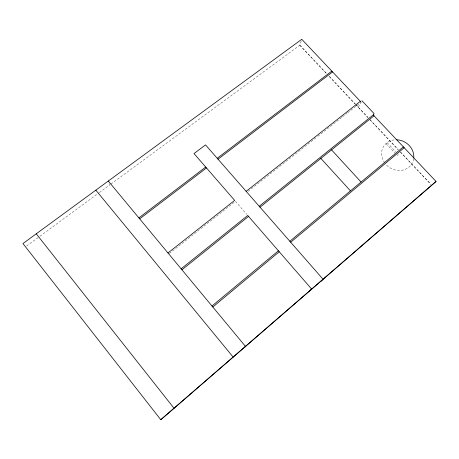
<?xml version="1.0" encoding="UTF-8"?>
<svg xmlns="http://www.w3.org/2000/svg" width="459" height="459" viewBox="0 0 459 459"><rect width="100%" height="100%" fill="white"/><g stroke="black" fill="none" stroke-linecap="round" stroke-linejoin="round"><path stroke-width="0.34" stroke-dasharray="2.29 1.72" d="M110.917 184.059L299.893 45.166L301.345 40.593M358.261 107.142L360.82 102.707M397.155 155.492L398.309 154.534M169.342 253.494L235.461 201.323L246.822 214.41M248.078 191.369L317.267 136.771M317.829 136.329L342.018 117.246M342.58 116.798L347.079 113.247M347.641 112.805L360.579 102.598M26.605 246.024L39.308 236.689M39.887 236.265L98.788 192.975M99.368 192.55L109.758 184.908L109.271 183.617M299.893 45.166L326.418 73.331M329.367 76.458L355.323 104.021M355.811 104.543L368.084 117.567M370.046 119.656L398.028 149.37M400.483 151.975L430.858 184.225M299.773 45.252L326.263 73.383M329.206 76.504L355.203 104.113M355.691 104.635L367.952 117.653M369.914 119.736L398.366 149.95M400.328 152.032L430.737 184.323M387.121 142.629L395.876 151.946M385.962 143.575L394.723 152.904M413.685 158.688A16.599 14.854 32.2 0 1 402.755 170.128A16.599 14.854 32.2 0 1 386.139 164.672M384.768 163.008A16.599 14.854 32.2 0 1 385.095 144.407L388.107 141.929A16.599 14.854 32.2 0 1 395.813 139.76"/><path stroke-width="0.69" d="M259.209 206.257L373.219 114.939L374.079 113.602L361.944 100.762M244.945 347.038L245.955 346M309.521 291.144L311.672 289.118L247.728 215.455L181.121 268.808M320.721 281.447L323.067 279.256L205.546 144.918L194.008 153.57L234.647 200.388L167.965 252.949M373.219 114.939L436.05 181.46L160.788 419.715L22.95 243.557L301.764 39.285L361.141 102.15M160.788 419.715L436.05 181.46M211.978 306.01L278.401 250.786M289.841 241.273L403.381 146.874M212.827 307.031L279.238 251.756M290.679 242.237L404.207 147.746M181.948 269.806L248.548 216.401M260.029 207.198L374.028 115.794M246.144 191.323L360.338 101.301M138.882 217.893L205.712 167.047M217.233 158.28L331.817 71.111M139.674 218.851L206.504 167.965M218.025 159.187L332.603 71.937M331.536 149.863L361.078 182.045M320.875 158.412L350.458 190.875M108.295 181.03L245.49 346.402M95.845 190.152L233.155 357.073M36.261 233.809L174.018 408.258M396.507 139.76A16.599 14.854 32.2 0 1 413.766 158.034"/></g></svg>
